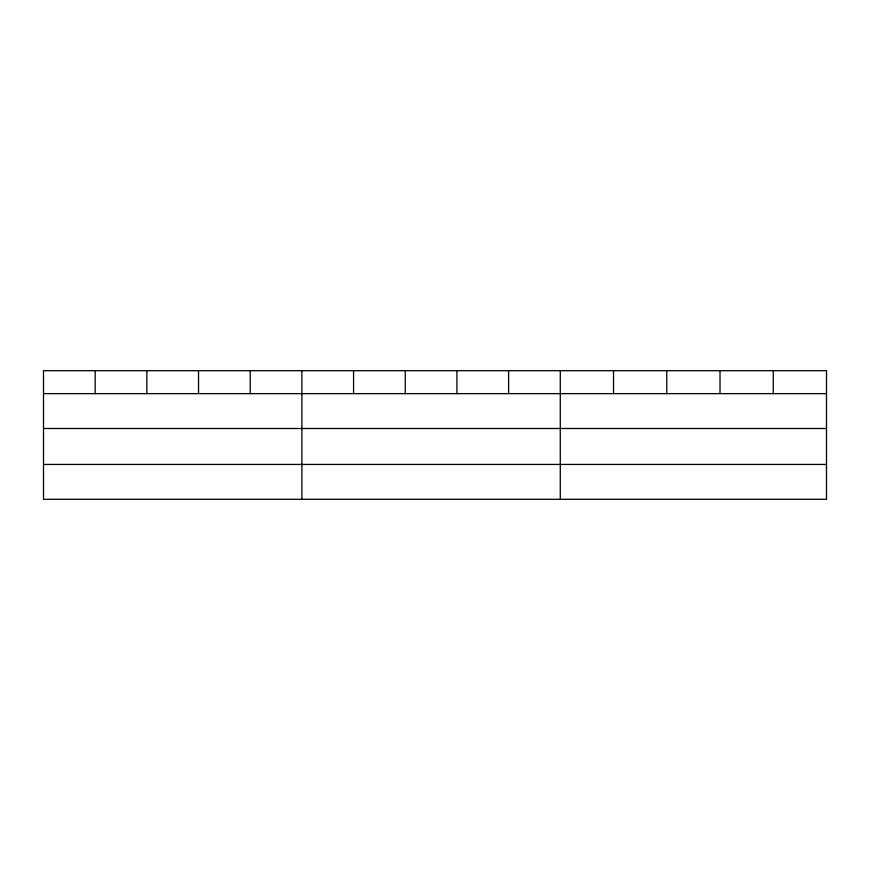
<?xml version="1.0" encoding="UTF-8"?>
<svg xmlns="http://www.w3.org/2000/svg" width="870" height="870" viewBox="0 0 870 870"><rect width="100%" height="100%" fill="white"/><g stroke="black" fill="none" stroke-linecap="round" stroke-linejoin="round"><path stroke-width="1.3" d="M826.5 428.497L826.5 370.685L43.5 370.685L43.5 499.315L826.5 499.315L826.5 428.497L43.5 428.497M43.5 393.631L826.5 393.631M43.5 464.439L826.5 464.439M773.256 370.685L773.256 393.631M720.012 370.685L720.012 393.631M666.768 370.685L666.768 393.631M613.524 370.685L613.524 393.631M560.28 370.685L560.28 499.315M508.602 370.685L508.602 393.631M456.924 370.685L456.924 393.631M405.246 370.685L405.246 393.631M353.568 370.685L353.568 393.631M301.89 370.685L301.89 499.315M250.212 370.685L250.212 393.631M198.534 370.685L198.534 393.631M146.856 370.685L146.856 393.631M95.178 370.685L95.178 393.631"/></g></svg>
